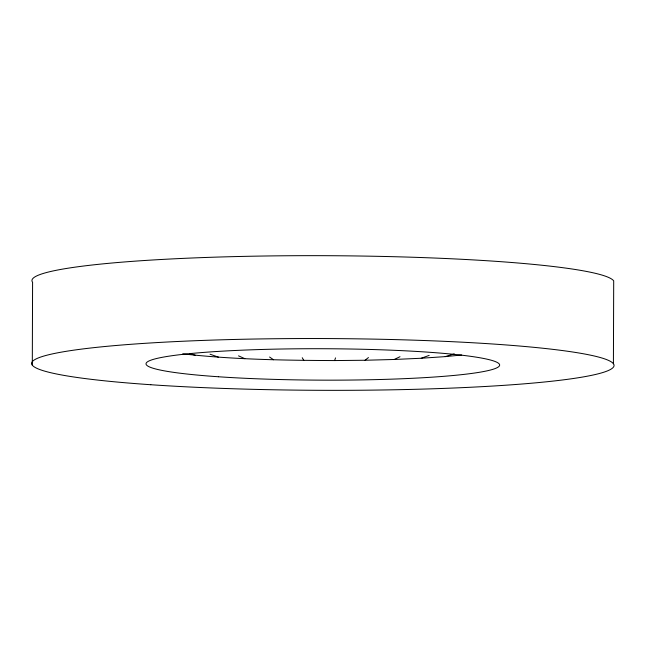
<?xml version="1.0" encoding="UTF-8"?>
<svg xmlns="http://www.w3.org/2000/svg" width="646" height="646" viewBox="0 0 646 646"><rect width="100%" height="100%" fill="white"/><g stroke="black" fill="none" stroke-linecap="round" stroke-linejoin="round"><path stroke-width="0.97" d="M32.3 365.135L32.591 282.27A291.193 25.888 0.2 0 1 303.935 255.671A291.193 25.888 0.2 0 1 613.7 280.865L613.409 363.73M182.737 353.846C233.125 359.547 283.925 360.355 334.588 360.565L335.54 357.892M334.588 360.565L365.038 360.258L368.454 357.553M365.038 360.258L394.221 359.475L399.987 356.713M394.221 359.475L421.224 358.247L429.178 355.389M421.224 358.247L445.247 356.616L454.243 353.895M445.247 356.616L461.688 355.001M189.666 353.588L195.286 355.276M210.047 354.21L218.461 357.165M238.527 355.849L244.818 358.675M269.576 357.028L273.549 359.765M302.247 357.714L303.773 360.403M150.801 384.725A291.193 25.888 0.2 0 0 612.335 368.236A291.193 25.888 0.2 0 0 205.428 340.337A291.193 25.888 0.2 0 0 150.801 384.725M218.396 376.755A176.794 15.714 0.2 0 0 498.607 366.742A176.794 15.714 0.2 0 0 251.56 349.809A176.794 15.714 0.2 0 0 218.396 376.755"/></g></svg>
